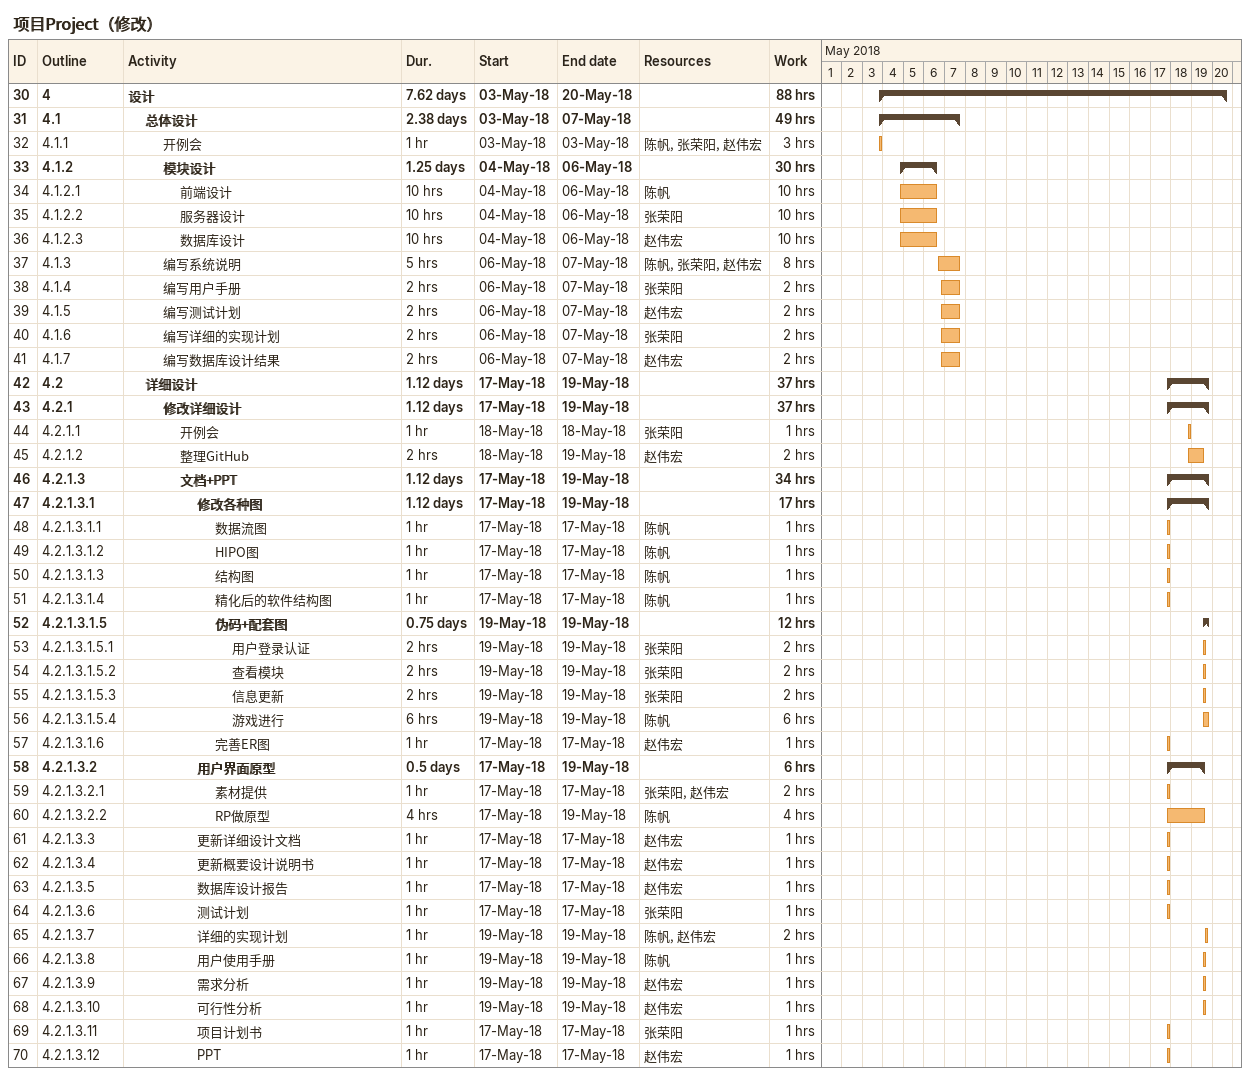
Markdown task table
项目Project（修改）

| ID | WBS | Task | Duration | Start | Finish | Resources | Work (h) |
|---|---|---|---|---|---|---|---|
| 30 | 4 | **设计** | 7.62d | 2018-05-03 | 2018-05-20 |  | 88 |
| 31 | 4.1 | **总体设计** | 2.38d | 2018-05-03 | 2018-05-07 |  | 49 |
| 32 | 4.1.1 | 开例会 | 1h | 2018-05-03 | 2018-05-03 | 陈帆, 张荣阳, 赵伟宏 | 3 |
| 33 | 4.1.2 | **模块设计** | 1.25d | 2018-05-04 | 2018-05-06 |  | 30 |
| 34 | 4.1.2.1 | 前端设计 | 10h | 2018-05-04 | 2018-05-06 | 陈帆 | 10 |
| 35 | 4.1.2.2 | 服务器设计 | 10h | 2018-05-04 | 2018-05-06 | 张荣阳 | 10 |
| 36 | 4.1.2.3 | 数据库设计 | 10h | 2018-05-04 | 2018-05-06 | 赵伟宏 | 10 |
| 37 | 4.1.3 | 编写系统说明 | 5h | 2018-05-06 | 2018-05-07 | 陈帆, 张荣阳, 赵伟宏 | 8 |
| 38 | 4.1.4 | 编写用户手册 | 2h | 2018-05-06 | 2018-05-07 | 张荣阳 | 2 |
| 39 | 4.1.5 | 编写测试计划 | 2h | 2018-05-06 | 2018-05-07 | 赵伟宏 | 2 |
| 40 | 4.1.6 | 编写详细的实现计划 | 2h | 2018-05-06 | 2018-05-07 | 张荣阳 | 2 |
| 41 | 4.1.7 | 编写数据库设计结果 | 2h | 2018-05-06 | 2018-05-07 | 赵伟宏 | 2 |
| 42 | 4.2 | **详细设计** | 1.12d | 2018-05-17 | 2018-05-19 |  | 37 |
| 43 | 4.2.1 | **修改详细设计** | 1.12d | 2018-05-17 | 2018-05-19 |  | 37 |
| 44 | 4.2.1.1 | 开例会 | 1h | 2018-05-18 | 2018-05-18 | 张荣阳 | 1 |
| 45 | 4.2.1.2 | 整理GitHub | 2h | 2018-05-18 | 2018-05-19 | 赵伟宏 | 2 |
| 46 | 4.2.1.3 | **文档+PPT** | 1.12d | 2018-05-17 | 2018-05-19 |  | 34 |
| 47 | 4.2.1.3.1 | **修改各种图** | 1.12d | 2018-05-17 | 2018-05-19 |  | 17 |
| 48 | 4.2.1.3.1.1 | 数据流图 | 1h | 2018-05-17 | 2018-05-17 | 陈帆 | 1 |
| 49 | 4.2.1.3.1.2 | HIPO图 | 1h | 2018-05-17 | 2018-05-17 | 陈帆 | 1 |
| 50 | 4.2.1.3.1.3 | 结构图 | 1h | 2018-05-17 | 2018-05-17 | 陈帆 | 1 |
| 51 | 4.2.1.3.1.4 | 精化后的软件结构图 | 1h | 2018-05-17 | 2018-05-17 | 陈帆 | 1 |
| 52 | 4.2.1.3.1.5 | **伪码+配套图** | 0.75d | 2018-05-19 | 2018-05-19 |  | 12 |
| 53 | 4.2.1.3.1.5.1 | 用户登录认证 | 2h | 2018-05-19 | 2018-05-19 | 张荣阳 | 2 |
| 54 | 4.2.1.3.1.5.2 | 查看模块 | 2h | 2018-05-19 | 2018-05-19 | 张荣阳 | 2 |
| 55 | 4.2.1.3.1.5.3 | 信息更新 | 2h | 2018-05-19 | 2018-05-19 | 张荣阳 | 2 |
| 56 | 4.2.1.3.1.5.4 | 游戏进行 | 6h | 2018-05-19 | 2018-05-19 | 陈帆 | 6 |
| 57 | 4.2.1.3.1.6 | 完善ER图 | 1h | 2018-05-17 | 2018-05-17 | 赵伟宏 | 1 |
| 58 | 4.2.1.3.2 | **用户界面原型** | 0.5d | 2018-05-17 | 2018-05-19 |  | 6 |
| 59 | 4.2.1.3.2.1 | 素材提供 | 1h | 2018-05-17 | 2018-05-17 | 张荣阳, 赵伟宏 | 2 |
| 60 | 4.2.1.3.2.2 | RP做原型 | 4h | 2018-05-17 | 2018-05-19 | 陈帆 | 4 |
| 61 | 4.2.1.3.3 | 更新详细设计文档 | 1h | 2018-05-17 | 2018-05-17 | 赵伟宏 | 1 |
| 62 | 4.2.1.3.4 | 更新概要设计说明书 | 1h | 2018-05-17 | 2018-05-17 | 赵伟宏 | 1 |
| 63 | 4.2.1.3.5 | 数据库设计报告 | 1h | 2018-05-17 | 2018-05-17 | 赵伟宏 | 1 |
| 64 | 4.2.1.3.6 | 测试计划 | 1h | 2018-05-17 | 2018-05-17 | 张荣阳 | 1 |
| 65 | 4.2.1.3.7 | 详细的实现计划 | 1h | 2018-05-19 | 2018-05-19 | 陈帆, 赵伟宏 | 2 |
| 66 | 4.2.1.3.8 | 用户使用手册 | 1h | 2018-05-19 | 2018-05-19 | 陈帆 | 1 |
| 67 | 4.2.1.3.9 | 需求分析 | 1h | 2018-05-19 | 2018-05-19 | 赵伟宏 | 1 |
| 68 | 4.2.1.3.10 | 可行性分析 | 1h | 2018-05-19 | 2018-05-19 | 赵伟宏 | 1 |
| 69 | 4.2.1.3.11 | 项目计划书 | 1h | 2018-05-17 | 2018-05-17 | 张荣阳 | 1 |
| 70 | 4.2.1.3.12 | PPT | 1h | 2018-05-17 | 2018-05-17 | 赵伟宏 | 1 |
